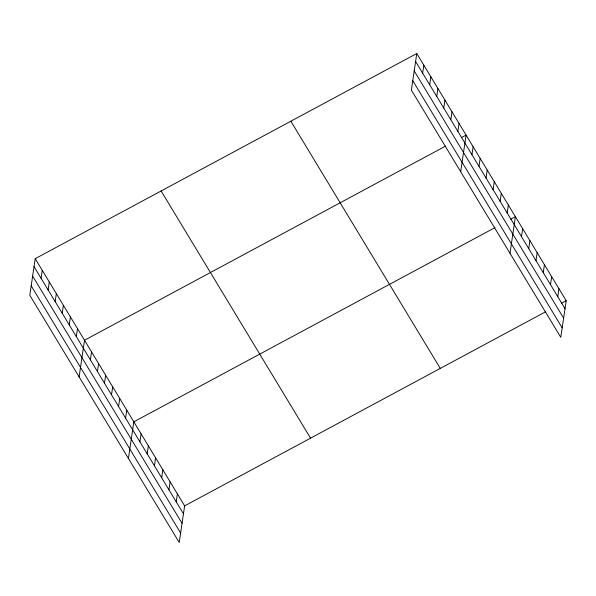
<?xml version="1.0" encoding="UTF-8"?>
<svg xmlns="http://www.w3.org/2000/svg" width="596" height="596" viewBox="0 0 596 596"><rect width="100%" height="100%" fill="white"/><g stroke="black" fill="none" stroke-linecap="round" stroke-linejoin="round"><path stroke-width="0.89" d="M35.209 258.671L29.8 295.288L179.225 542.487L184.633 505.87L35.209 258.671L416.775 53.513L566.2 300.712L560.791 337.329L411.367 90.13L416.775 53.513M41.079 278.28L42.249 270.323M48.12 289.939L49.297 281.975M55.167 301.591L56.344 293.627M62.208 313.243L63.385 305.286M69.255 324.894L70.432 316.938M76.295 336.554L77.473 328.59M79.112 376.866L84.52 340.241L445.622 146.087M90.391 359.857L91.561 351.901M97.431 371.509L98.608 363.553M104.479 383.168L105.648 375.204M111.519 394.82L112.696 386.856M118.567 406.472L119.744 398.515M125.607 418.124L126.784 410.167M128.423 458.443L133.832 421.819L494.933 227.665M139.911 441.785L141.088 433.828M147.167 453.794L148.344 445.83M154.431 465.796L155.601 457.84M161.687 477.806L162.857 469.849M168.944 489.815L170.121 481.851M176.2 501.817L177.377 493.861M422.646 73.129L423.816 65.165M429.686 84.781L430.863 76.817M436.734 96.433L437.904 88.476M443.774 108.085L444.951 100.128M450.822 119.736L451.999 111.78M457.862 131.396L459.039 123.432M460.678 171.708L466.087 135.091L461.364 137.624M471.95 154.699L473.127 146.743M478.998 166.351L480.175 158.394M486.045 178.01L487.215 170.046M493.086 189.662L494.263 181.706M500.133 201.314L501.303 193.357M507.174 212.966L508.351 205.009M509.99 253.285L515.398 216.661L510.675 219.201M521.478 236.627L522.655 228.67M528.734 248.636L529.911 240.68M535.99 260.646L537.167 252.682M543.254 272.648L544.424 264.691M550.51 284.657L551.687 276.693M557.767 296.666L558.944 288.702M184.633 505.87L545.735 311.708M561.477 303.252L566.2 300.712M415.598 61.47L565.023 308.668M414.205 70.931L563.63 318.13M412.76 80.676L562.192 327.875M290.855 121.211L440.28 368.41M161.121 190.966L310.553 438.164M34.032 266.628L183.456 513.827M32.638 276.09L182.063 523.288M31.193 285.834L180.625 533.033"/></g></svg>
